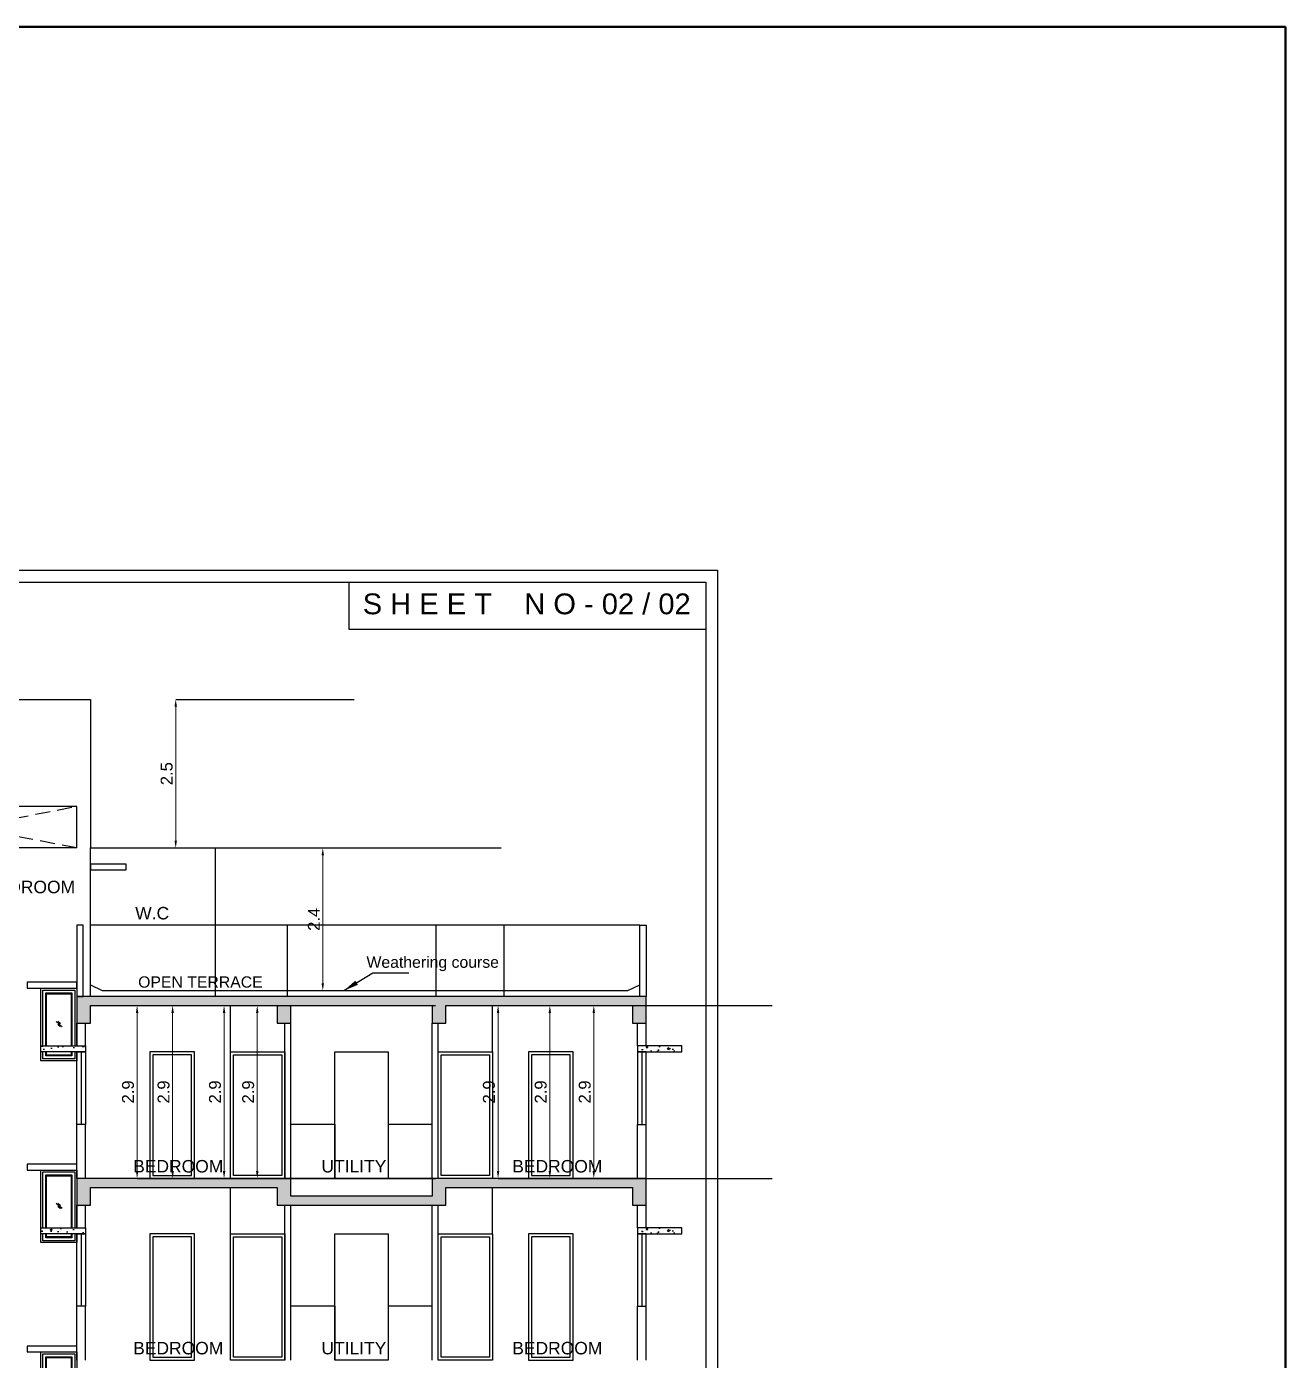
# Model space of a CAD drawing. Header units: metres. Extents: x 2130 to 3135, y 5414 to 5819.
# Drawn here: x 2980.13 to 3001.3, y 5650.26 to 5672.7 of the extents above; entities that cross this region are included whole.
import ezdxf
from ezdxf.enums import TextEntityAlignment as Align

# ---------------------------------------------------------------- set-up
doc = ezdxf.new("R2010")
doc.units = ezdxf.units.M
doc.header["$MEASUREMENT"] = 0
doc.header["$PDMODE"] = 34
doc.linetypes.add('CONTINU', pattern=[0])
doc.linetypes.add('HIDDEN', pattern=[0.375, 0.25, -0.125])
doc.layers.get('0').update_dxf_attribs({"lineweight": 18})
doc.layers.get('Defpoints').update_dxf_attribs({"lineweight": 18})
for name, color, linetype in [('BLK_1_FLR_5_AC_ROOM_1', 117, 'Continuous'), ('BLK_1_FLR_5_AC_ROOM_2', 117, 'Continuous'), ('BLK_1_FLR_5_AC_ROOM_3', 117, 'Continuous'), ('BLK_1_FLR_5_REGULAR_ROOM_1', 117, 'Continuous'), ('BLK_1_FLR_5_REGULAR_ROOM_2', 117, 'Continuous'), ('BLK_1_FLR_5_WC_BATH_HT', 223, 'Continuous'), ('BLK_1_ROOF_WATER_TANK_HT', 235, 'Continuous'), ('BLK_1_STAIR_HEADROOM', 55, 'Continuous'), ('hatch', 8, 'Continuous'), ('TITLE', 7, 'Continuous'), ('WALL', 2, 'Continuous'), ('WIN', 5, 'Continuous')]:
    doc.layers.add(name, color=color, linetype=linetype)
for name, color, linetype, lineweight in [('BLK_1_FLR_5_KITCHEN', 163, 'Continuous', 0), ('BLK_1_MUMTY_HT', 83, 'Continuous', 0), ('FLOOR-STILT', 7, 'Continuous', 50), ('text', 7, 'Continuous', 25)]:
    doc.layers.add(name, color=color, linetype=linetype, lineweight=lineweight)
doc.styles.add('A1', font='arial.ttf')
doc.styles.add('R1', font='arial.ttf')
doc.styles.get("Standard").update_dxf_attribs({"font": 'arial.ttf'})
doc.dimstyles.new('DIM-CMDA', dxfattribs={"dimtxt": 0.2, "dimasz": 0.15, "dimexe": 0.05, "dimexo": 0.0625, "dimgap": 0.05, "dimtad": 1, "dimzin": 1, "dimdsep": 46, "dimtxsty": 'R1', "dimblk": 'ARCHTICK', "dimcen": 0.09, "dimse1": 1, "dimse2": 1, "dimclrd": 8, "dimclre": 8, "dimadec": 0, "dimazin": 0, "dimtm": 1e-09, "dimtfac": 1, "dimtofl": 0, "dimtmove": 2, "dimatfit": 3, "dimfxl": 0, "dimtolj": 1, "dimtzin": 0, "dimlwd": -1, "dimlwe": -1, "dimarcsym": 0})
doc.dimstyles.get("Standard").update_dxf_attribs({"dimtxt": 0.2, "dimasz": 0.125, "dimexe": 3, "dimexo": 6, "dimgap": 0.05, "dimtad": 1, "dimdec": 1, "dimzin": 11, "dimdsep": 46, "dimtxsty": 'Standard', "dimcen": 2.5, "dimdle": 3, "dimclrd": 4, "dimclre": 8, "dimclrt": 1, "dimadec": 0, "dimazin": 0, "dimtfac": 0.5, "dimtdec": 1, "dimtix": 1, "dimtmove": 0, "dimatfit": 3, "dimfxl": 0, "dimlwd": 15, "dimarcsym": 0})
pattern_1 = [(50, (2215.51358, 5323.99875), (0.35863009, -0.03137607), [0.0375, -0.4125]), (355, (2215.51358, 5323.99875), (-0.06937567, 0.37609607), [0.03, -0.33]), (100.4514, (2215.54347, 5323.99614), (0.28925469, 0.34471977), [0.0318701, -0.35057106]), (46.1842, (2215.5136, 5324.09875), (0.53362052, -0.0827595), [0.05625, -0.61875]), (96.6356, (2215.55805, 5324.09185), (0.46733135, 0.48705894), [0.04780514, -0.5258565]), (351.1842, (2215.5136, 5324.09875), (0.46733097, 0.4870593), [0.045, -0.495]), (21, (2215.56358, 5324.07375), (0.29845353, -0.20130945), [0.0375, -0.4125]), (326, (2215.56358, 5324.07375), (0.12165767, 0.36257502), [0.03, -0.33]), (71.4514, (2215.58845, 5324.05697), (0.42011131, 0.16126525), [0.0318701, -0.35057106]), (37.5, (2215.51358, 5323.99875), (0.006079928, 0.166446927), [0, -0.326, 0, -0.335, 0, -0.33125]), (7.5, (2215.51358, 5323.99875), (0.13153477, 0.197205856), [0, -0.191, 0, -0.3185, 0, -0.12625]), (327.5, (2215.40208, 5323.99875), (0.266911218, -0.011277436), [0, -0.125, 0, -0.39, 0, -0.5175]), (317.5, (2215.35208, 5323.99875), (0.291593085, 0.05005249), [0, -0.1625, 0, -0.259, 0, -0.3675])]

# ---------------------------------------------------------------- blocks, each defined once
blk = doc.blocks.new('A$C5C36661F')
at = {"color": 8}
for p, q in [((-0.246, -0.647), (-0.346, -0.56)), ((-0.274, -0.6), (-0.316, -0.561)), ((-0.274, -0.651), (-0.316, -0.611))]:
    blk.add_line(p, q, dxfattribs=at)
at = {"color": 0, "linetype": 'CONTINU'}
for points in [[(-0.6, -0.97), (-0.6, 0), (0, 0), (0, -0.97)], [(-0.57, -0.97), (-0.57, -0.03), (-0.03, -0.03), (-0.03, -0.97)], [(-0.52, -0.97), (-0.52, -0.08), (-0.08, -0.08), (-0.08, -0.97)], [(-0.505, -0.97), (-0.505, -0.095), (-0.095, -0.095), (-0.095, -0.97)], [(0, -1.07), (0, -1.22), (-0.6, -1.22), (-0.6, -1.07)], [(-0.03, -1.07), (-0.03, -1.19), (-0.57, -1.19), (-0.57, -1.07)], [(-0.08, -1.07), (-0.08, -1.14), (-0.52, -1.14), (-0.52, -1.07)], [(-0.095, -1.07), (-0.095, -1.125), (-0.505, -1.125), (-0.505, -1.07)]]:
    blk.add_lwpolyline(points, dxfattribs=at)
blk = doc.blocks.new('_ArchTick')
at = {"color": 0, "linetype": 'ByBlock', "const_width": 0.15}
blk.add_lwpolyline([(-0.5, -0.5), (0.5, 0.5)], dxfattribs=at)
blk = doc.blocks.new('*D505')
at = {"layer": 'BLK_1_FLR_5_WC_BATH_HT', "color": 8, "lineweight": -2}
for p, q in [((2981.988, 5656.233), (2984.988, 5656.233)), ((2981.988, 5653.323), (2984.988, 5653.323))]:
    blk.add_line(p, q, dxfattribs=at)
at = {"layer": 'BLK_1_FLR_5_WC_BATH_HT', "color": 4, "lineweight": 15}
blk.add_line((2981.988, 5653.448), (2981.988, 5656.108), dxfattribs=at)
at = {"layer": 'BLK_1_FLR_5_WC_BATH_HT', "color": 4}
for points in [[(2981.968, 5656.108), (2982.009, 5656.108), (2981.988, 5656.233)], [(2981.968, 5653.448), (2982.009, 5653.448), (2981.988, 5653.323)]]:
    blk.add_solid(points, dxfattribs=at)
at = {"layer": 'Defpoints', "color": 0}
for p in [(2981.202, 5656.233), (2981.988, 5656.233), (2980.744, 5653.323)]:
    blk.add_point(p, dxfattribs=at)
at = {"layer": 'BLK_1_FLR_5_WC_BATH_HT', "color": 1, "insert": (2981.836, 5654.778), "char_height": 0.2, "attachment_point": 5, "rotation": 90}
blk.add_mtext('2.9', dxfattribs=at)
blk = doc.blocks.new('*D506')
at = {"layer": 'BLK_1_FLR_5_KITCHEN', "color": 8, "lineweight": -2}
for p, q in [((2982.586, 5656.233), (2985.586, 5656.233)), ((2982.586, 5653.323), (2985.586, 5653.323))]:
    blk.add_line(p, q, dxfattribs=at)
at = {"layer": 'BLK_1_FLR_5_KITCHEN', "color": 4, "lineweight": 15}
blk.add_line((2982.586, 5653.448), (2982.586, 5656.108), dxfattribs=at)
at = {"layer": 'BLK_1_FLR_5_KITCHEN', "color": 4}
for points in [[(2982.565, 5656.108), (2982.607, 5656.108), (2982.586, 5656.233)], [(2982.565, 5653.448), (2982.607, 5653.448), (2982.586, 5653.323)]]:
    blk.add_solid(points, dxfattribs=at)
at = {"layer": 'Defpoints', "color": 0}
for p in [(2981.404, 5656.233), (2982.586, 5656.233), (2981.404, 5653.323)]:
    blk.add_point(p, dxfattribs=at)
at = {"layer": 'BLK_1_FLR_5_KITCHEN', "color": 1, "insert": (2982.434, 5654.778), "char_height": 0.2, "attachment_point": 5, "rotation": 90}
blk.add_mtext('2.9', dxfattribs=at)
blk = doc.blocks.new('*D507')
at = {"layer": 'BLK_1_FLR_5_REGULAR_ROOM_1', "color": 8, "lineweight": -2}
for p, q in [((2983.451, 5656.233), (2986.451, 5656.233)), ((2983.451, 5653.323), (2986.451, 5653.323))]:
    blk.add_line(p, q, dxfattribs=at)
at = {"layer": 'BLK_1_FLR_5_REGULAR_ROOM_1', "color": 4, "lineweight": 15}
blk.add_line((2983.451, 5653.448), (2983.451, 5656.108), dxfattribs=at)
at = {"layer": 'BLK_1_FLR_5_REGULAR_ROOM_1', "color": 4}
for points in [[(2983.43, 5656.108), (2983.472, 5656.108), (2983.451, 5656.233)], [(2983.43, 5653.448), (2983.472, 5653.448), (2983.451, 5653.323)]]:
    blk.add_solid(points, dxfattribs=at)
at = {"layer": 'Defpoints', "color": 0}
for p in [(2983.008, 5656.233), (2983.451, 5656.233), (2983.008, 5653.323)]:
    blk.add_point(p, dxfattribs=at)
at = {"layer": 'BLK_1_FLR_5_REGULAR_ROOM_1', "color": 1, "insert": (2983.299, 5654.778), "char_height": 0.2, "attachment_point": 5, "rotation": 90}
blk.add_mtext('2.9', dxfattribs=at)
blk = doc.blocks.new('*D508')
at = {"layer": 'BLK_1_FLR_5_REGULAR_ROOM_2', "color": 8, "lineweight": -2}
for p, q in [((2984.009, 5656.233), (2987.009, 5656.233)), ((2984.009, 5653.323), (2987.009, 5653.323))]:
    blk.add_line(p, q, dxfattribs=at)
at = {"layer": 'BLK_1_FLR_5_REGULAR_ROOM_2', "color": 4, "lineweight": 15}
blk.add_line((2984.009, 5656.108), (2984.009, 5653.448), dxfattribs=at)
at = {"layer": 'BLK_1_FLR_5_REGULAR_ROOM_2', "color": 4}
for points in [[(2983.988, 5656.108), (2984.03, 5656.108), (2984.009, 5656.233)], [(2983.988, 5653.448), (2984.03, 5653.448), (2984.009, 5653.323)]]:
    blk.add_solid(points, dxfattribs=at)
at = {"layer": 'Defpoints', "color": 0}
for p in [(2983.164, 5656.233), (2983.164, 5653.323), (2984.009, 5653.323)]:
    blk.add_point(p, dxfattribs=at)
at = {"layer": 'BLK_1_FLR_5_REGULAR_ROOM_2', "color": 1, "insert": (2983.857, 5654.778), "char_height": 0.2, "attachment_point": 5, "rotation": 90}
blk.add_mtext('2.9', dxfattribs=at)
blk = doc.blocks.new('*D509')
at = {"layer": 'BLK_1_FLR_5_AC_ROOM_1', "color": 8, "lineweight": -2}
for p, q in [((2988.059, 5656.233), (2991.059, 5656.233)), ((2988.059, 5653.323), (2991.059, 5653.323))]:
    blk.add_line(p, q, dxfattribs=at)
at = {"layer": 'BLK_1_FLR_5_AC_ROOM_1', "color": 4, "lineweight": 15}
blk.add_line((2988.059, 5653.448), (2988.059, 5656.108), dxfattribs=at)
at = {"layer": 'BLK_1_FLR_5_AC_ROOM_1', "color": 4}
for points in [[(2988.038, 5656.108), (2988.079, 5656.108), (2988.059, 5656.233)], [(2988.038, 5653.448), (2988.079, 5653.448), (2988.059, 5653.323)]]:
    blk.add_solid(points, dxfattribs=at)
at = {"layer": 'Defpoints', "color": 0}
for p in [(2987.728, 5656.233), (2988.059, 5656.233), (2987.728, 5653.323)]:
    blk.add_point(p, dxfattribs=at)
at = {"layer": 'BLK_1_FLR_5_AC_ROOM_1', "color": 1, "insert": (2987.906, 5654.778), "char_height": 0.2, "attachment_point": 5, "rotation": 90}
blk.add_mtext('2.9', dxfattribs=at)
blk = doc.blocks.new('*D510')
at = {"layer": 'BLK_1_FLR_5_AC_ROOM_2', "color": 8, "lineweight": -2}
for p, q in [((2988.93, 5656.233), (2991.93, 5656.233)), ((2988.93, 5653.323), (2991.93, 5653.323))]:
    blk.add_line(p, q, dxfattribs=at)
at = {"layer": 'BLK_1_FLR_5_AC_ROOM_2', "color": 4, "lineweight": 15}
blk.add_line((2988.93, 5653.448), (2988.93, 5656.108), dxfattribs=at)
at = {"layer": 'BLK_1_FLR_5_AC_ROOM_2', "color": 4}
for points in [[(2988.909, 5656.108), (2988.95, 5656.108), (2988.93, 5656.233)], [(2988.909, 5653.448), (2988.95, 5653.448), (2988.93, 5653.323)]]:
    blk.add_solid(points, dxfattribs=at)
at = {"layer": 'Defpoints', "color": 0}
for p in [(2988.58, 5656.233), (2988.93, 5656.233), (2988.696, 5653.323)]:
    blk.add_point(p, dxfattribs=at)
at = {"layer": 'BLK_1_FLR_5_AC_ROOM_2', "color": 1, "insert": (2988.777, 5654.778), "char_height": 0.2, "attachment_point": 5, "rotation": 90}
blk.add_mtext('2.9', dxfattribs=at)
blk = doc.blocks.new('*D511')
at = {"layer": 'BLK_1_FLR_5_AC_ROOM_3', "color": 8, "lineweight": -2}
for p, q in [((2989.669, 5656.233), (2992.669, 5656.233)), ((2989.669, 5653.323), (2992.669, 5653.323))]:
    blk.add_line(p, q, dxfattribs=at)
at = {"layer": 'BLK_1_FLR_5_AC_ROOM_3', "color": 4, "lineweight": 15}
blk.add_line((2989.669, 5653.448), (2989.669, 5656.108), dxfattribs=at)
at = {"layer": 'BLK_1_FLR_5_AC_ROOM_3', "color": 4}
for points in [[(2989.648, 5656.108), (2989.69, 5656.108), (2989.669, 5656.233)], [(2989.648, 5653.448), (2989.69, 5653.448), (2989.669, 5653.323)]]:
    blk.add_solid(points, dxfattribs=at)
at = {"layer": 'Defpoints', "color": 0}
for p in [(2989.499, 5656.233), (2989.669, 5656.233), (2989.436, 5653.323)]:
    blk.add_point(p, dxfattribs=at)
at = {"layer": 'BLK_1_FLR_5_AC_ROOM_3', "color": 1, "insert": (2989.517, 5654.778), "char_height": 0.2, "attachment_point": 5, "rotation": 90}
blk.add_mtext('2.9', dxfattribs=at)
blk = doc.blocks.new('*D513')
at = {"layer": 'BLK_1_MUMTY_HT', "color": 8, "lineweight": -2}
for p, q in [((2976.442, 5658.883), (2967.442, 5658.883)), ((2970.442, 5656.383), (2967.442, 5656.383))]:
    blk.add_line(p, q, dxfattribs=at)
at = {"layer": 'BLK_1_MUMTY_HT', "color": 4, "lineweight": 15}
blk.add_line((2970.442, 5656.508), (2970.442, 5658.758), dxfattribs=at)
at = {"layer": 'BLK_1_MUMTY_HT', "color": 4}
for points in [[(2970.421, 5658.758), (2970.463, 5658.758), (2970.442, 5658.883)], [(2970.421, 5656.508), (2970.463, 5656.508), (2970.442, 5656.383)]]:
    blk.add_solid(points, dxfattribs=at)
at = {"layer": 'Defpoints', "color": 0}
for p in [(2970.442, 5658.883), (2983.302, 5658.883), (2972.553, 5656.383)]:
    blk.add_point(p, dxfattribs=at)
at = {"layer": 'BLK_1_MUMTY_HT', "color": 1, "insert": (2970.29, 5657.633), "char_height": 0.2, "attachment_point": 5, "rotation": 90}
blk.add_mtext('2.5', dxfattribs=at)
blk = doc.blocks.new('*D514')
at = {"layer": 'BLK_1_STAIR_HEADROOM', "color": 8, "lineweight": -2}
for p, q in [((2985.111, 5658.883), (2988.111, 5658.883)), ((2985.111, 5656.483), (2988.111, 5656.483))]:
    blk.add_line(p, q, dxfattribs=at)
at = {"layer": 'BLK_1_STAIR_HEADROOM', "color": 4, "lineweight": 15}
blk.add_line((2985.111, 5656.608), (2985.111, 5658.758), dxfattribs=at)
at = {"layer": 'BLK_1_STAIR_HEADROOM', "color": 4}
for points in [[(2985.09, 5658.758), (2985.132, 5658.758), (2985.111, 5658.883)], [(2985.09, 5656.608), (2985.132, 5656.608), (2985.111, 5656.483)]]:
    blk.add_solid(points, dxfattribs=at)
at = {"layer": 'Defpoints', "color": 0}
for p in [(2983.24, 5658.883), (2985.111, 5658.883), (2981.798, 5656.483)]:
    blk.add_point(p, dxfattribs=at)
at = {"layer": 'BLK_1_STAIR_HEADROOM', "color": 1, "insert": (2984.961, 5657.683), "char_height": 0.2, "attachment_point": 5, "rotation": 90}
blk.add_mtext('2.4', dxfattribs=at)
blk = doc.blocks.new('*D516')
at = {"layer": 'BLK_1_ROOF_WATER_TANK_HT', "color": 8, "lineweight": -2}
for p, q in [((2982.638, 5661.383), (2985.638, 5661.383)), ((2982.638, 5658.883), (2985.638, 5658.883))]:
    blk.add_line(p, q, dxfattribs=at)
at = {"layer": 'BLK_1_ROOF_WATER_TANK_HT', "color": 4, "lineweight": 15}
blk.add_line((2982.638, 5659.008), (2982.638, 5661.258), dxfattribs=at)
at = {"layer": 'BLK_1_ROOF_WATER_TANK_HT', "color": 4}
for points in [[(2982.617, 5661.258), (2982.659, 5661.258), (2982.638, 5661.383)], [(2982.617, 5659.008), (2982.659, 5659.008), (2982.638, 5658.883)]]:
    blk.add_solid(points, dxfattribs=at)
at = {"layer": 'Defpoints', "color": 0}
for p in [(2981.14, 5661.383), (2982.638, 5661.383), (2981.53, 5658.883)]:
    blk.add_point(p, dxfattribs=at)
at = {"layer": 'BLK_1_ROOF_WATER_TANK_HT', "color": 1, "insert": (2982.486, 5660.133), "char_height": 0.2, "attachment_point": 5, "rotation": 90}
blk.add_mtext('2.5', dxfattribs=at)

msp = doc.modelspace()

# ---------------------------------------------------------------- hatches: boundary and pattern name
at = {"layer": 'hatch'}
h = msp.add_hatch(dxfattribs=at)
h.set_pattern_fill('AR-CONC', color=8, scale=0.05, style=0)
h.set_pattern_definition(pattern_1)
h.paths.add_polyline_path([(2984.572, 5656.383), (2980.972, 5656.383), (2980.972, 5655.933), (2981.202, 5655.933), (2981.202, 5656.233), (2984.342, 5656.233), (2984.342, 5655.933), (2984.572, 5655.933), (2984.572, 5656.233), (2986.952, 5656.233), (2986.952, 5655.933), (2987.182, 5655.933), (2987.182, 5656.233), (2990.322, 5656.233), (2990.322, 5655.933), (2990.552, 5655.933), (2990.552, 5656.383), (2986.952, 5656.383)])
h = msp.add_hatch(dxfattribs=at)
h.set_pattern_fill('AR-CONC', color=8, scale=0.05, style=0)
h.set_pattern_definition(pattern_1)
h.paths.add_polyline_path([(2981.122, 5655.553), (2981.122, 5655.453), (2980.372, 5655.453), (2980.372, 5655.553), (2981.042, 5655.553)])
h = msp.add_hatch(dxfattribs=at)
h.set_pattern_fill('AR-CONC', color=8, scale=0.05, style=0)
h.set_pattern_definition([(50, (2228.73358, 5336.23875), (0.35863009, -0.03137607), [0.0375, -0.4125]), (355, (2228.73358, 5336.23875), (-0.06937567, 0.37609607), [0.03, -0.33]), (100.4514, (2228.76347, 5336.23614), (0.28925469, 0.34471977), [0.0318701, -0.35057106]), (46.1842, (2228.7336, 5336.33875), (0.53362052, -0.0827595), [0.05625, -0.61875]), (96.6356, (2228.77805, 5336.33185), (0.46733135, 0.48705894), [0.04780514, -0.5258565]), (351.1842, (2228.7336, 5336.33875), (0.46733097, 0.4870593), [0.045, -0.495]), (21, (2228.78358, 5336.31375), (0.29845353, -0.20130945), [0.0375, -0.4125]), (326, (2228.78358, 5336.31375), (0.12165767, 0.36257502), [0.03, -0.33]), (71.4514, (2228.80845, 5336.29697), (0.42011131, 0.16126525), [0.0318701, -0.35057106]), (37.5, (2228.73358, 5336.23875), (0.006079928, 0.166446927), [0, -0.326, 0, -0.335, 0, -0.33125]), (7.5, (2228.73358, 5336.23875), (0.13153477, 0.197205856), [0, -0.191, 0, -0.3185, 0, -0.12625]), (327.5, (2228.62208, 5336.23875), (0.266911218, -0.011277436), [0, -0.125, 0, -0.39, 0, -0.5175]), (317.5, (2228.57208, 5336.23875), (0.291593085, 0.05005249), [0, -0.1625, 0, -0.259, 0, -0.3675])])
h.paths.add_polyline_path([(2990.402, 5655.553), (2990.402, 5655.453), (2991.152, 5655.453), (2991.152, 5655.553), (2990.552, 5655.553)])
h = msp.add_hatch(dxfattribs=at)
h.set_pattern_fill('AR-CONC', color=8, scale=0.05, style=0)
h.set_pattern_definition(pattern_1)
h.paths.add_polyline_path([(2980.972, 5653.323), (2980.972, 5652.873), (2981.202, 5652.873), (2981.202, 5653.173), (2984.342, 5653.173), (2984.342, 5652.873), (2987.182, 5652.873), (2987.182, 5653.173), (2990.322, 5653.173), (2990.322, 5652.873), (2990.552, 5652.873), (2990.552, 5653.323), (2986.952, 5653.323), (2986.952, 5653.023), (2984.572, 5653.023), (2984.572, 5653.323)])
h = msp.add_hatch(dxfattribs=at)
h.set_pattern_fill('AR-CONC', color=8, scale=0.05, style=0)
h.set_pattern_definition(pattern_1)
h.paths.add_polyline_path([(2981.122, 5652.493), (2981.122, 5652.393), (2980.372, 5652.393), (2980.372, 5652.493), (2981.022, 5652.493)])
h = msp.add_hatch(dxfattribs=at)
h.set_pattern_fill('AR-CONC', color=8, scale=0.05, style=0)
h.set_pattern_definition([(50, (2228.73358, 5333.17875), (0.35863009, -0.03137607), [0.0375, -0.4125]), (355, (2228.73358, 5333.17875), (-0.06937567, 0.37609607), [0.03, -0.33]), (100.4514, (2228.76347, 5333.17614), (0.28925469, 0.34471977), [0.0318701, -0.35057106]), (46.1842, (2228.7336, 5333.27875), (0.53362052, -0.0827595), [0.05625, -0.61875]), (96.6356, (2228.77805, 5333.27185), (0.46733135, 0.48705894), [0.04780514, -0.5258565]), (351.1842, (2228.7336, 5333.27875), (0.46733097, 0.4870593), [0.045, -0.495]), (21, (2228.78358, 5333.25375), (0.29845353, -0.20130945), [0.0375, -0.4125]), (326, (2228.78358, 5333.25375), (0.12165767, 0.36257502), [0.03, -0.33]), (71.4514, (2228.80845, 5333.23697), (0.42011131, 0.16126525), [0.0318701, -0.35057106]), (37.5, (2228.73358, 5333.17875), (0.006079928, 0.166446927), [0, -0.326, 0, -0.335, 0, -0.33125]), (7.5, (2228.73358, 5333.17875), (0.13153477, 0.197205856), [0, -0.191, 0, -0.3185, 0, -0.12625]), (327.5, (2228.62208, 5333.17875), (0.266911218, -0.011277436), [0, -0.125, 0, -0.39, 0, -0.5175]), (317.5, (2228.57208, 5333.17875), (0.291593085, 0.05005249), [0, -0.1625, 0, -0.259, 0, -0.3675])])
h.paths.add_polyline_path([(2990.402, 5652.493), (2990.402, 5652.393), (2991.152, 5652.393), (2991.152, 5652.493), (2990.552, 5652.493)])

# ---------------------------------------------------------------- linework, layer by layer
at = {"layer": 'FLOOR-STILT', "color": 64}
msp.add_lwpolyline([(2773.048, 5672.701), (3001.299, 5672.701), (3001.299, 5587.605), (2773.048, 5587.605)], close=True, dxfattribs=at)
at = {"layer": 'TITLE', "color": 7}
for points in [[(2903.752, 5663.556), (2991.752, 5663.556), (2991.752, 5599.975), (2903.752, 5599.975)], [(2903.952, 5663.356), (2991.552, 5663.356), (2991.552, 5600.175), (2903.952, 5600.175)]]:
    msp.add_lwpolyline(points, close=True, dxfattribs=at)
at = {"layer": 'TITLE', "color": 0}
msp.add_lwpolyline([(2985.552, 5663.356), (2991.552, 5663.356), (2991.552, 5662.556), (2985.552, 5662.556)], close=True, dxfattribs=at)
at = {"layer": 'WALL', "color": 5}
for p, q in [((2980.972, 5659.583), (2977.332, 5659.583)), ((2980.972, 5658.883), (2980.972, 5659.583)), ((2980.972, 5658.883), (2977.332, 5658.883)), ((2981.202, 5656.383), (2981.202, 5658.883)), ((2987.012, 5657.583), (2984.512, 5657.583)), ((2987.012, 5657.583), (2987.012, 5656.383)), ((2988.157, 5657.583), (2987.012, 5657.583))]:
    msp.add_line(p, q, dxfattribs=at)
at = {"layer": 'WALL', "color": 8, "linetype": 'HIDDEN'}
for p, q in [((2977.332, 5658.883), (2980.972, 5659.583)), ((2980.972, 5658.883), (2977.332, 5659.583))]:
    msp.add_line(p, q, dxfattribs=at)
at = {"layer": 'WALL', "color": 8}
for p, q in [((2981.202, 5658.883), (2983.302, 5658.883)), ((2983.302, 5658.883), (2983.302, 5656.383)), ((2984.512, 5657.583), (2981.202, 5657.583)), ((2984.512, 5657.583), (2984.512, 5656.383)), ((2986.952, 5653.323), (2984.572, 5653.323))]:
    msp.add_line(p, q, dxfattribs=at)
at = {"layer": 'WALL', "color": 1}
for p, q in [((2988.157, 5657.583), (2988.157, 5656.383)), ((2990.442, 5657.583), (2988.157, 5657.583))]:
    msp.add_line(p, q, dxfattribs=at)
at = {"layer": 'WALL'}
for p, q in [((2980.972, 5655.553), (2980.972, 5655.933)), ((2981.122, 5655.553), (2981.122, 5655.933)), ((2984.472, 5653.323), (2984.472, 5655.933)), ((2984.572, 5653.323), (2984.572, 5655.933)), ((2986.952, 5653.323), (2986.952, 5655.933)), ((2987.052, 5653.323), (2987.052, 5655.933)), ((2990.402, 5655.553), (2990.402, 5655.933)), ((2990.552, 5655.553), (2990.552, 5655.933)), ((2980.972, 5653.323), (2980.972, 5654.233)), ((2981.122, 5653.323), (2981.122, 5654.233)), ((2985.312, 5654.233), (2984.572, 5654.233)), ((2985.312, 5654.233), (2985.312, 5653.323)), ((2986.952, 5654.233), (2986.212, 5654.233)), ((2986.212, 5654.233), (2986.212, 5653.323)), ((2990.402, 5653.323), (2990.402, 5654.233)), ((2990.552, 5653.323), (2990.552, 5654.233)), ((2980.972, 5652.493), (2980.972, 5652.873)), ((2981.122, 5652.493), (2981.122, 5652.873)), ((2984.472, 5650.263), (2984.472, 5652.873)), ((2984.572, 5650.263), (2984.572, 5652.873)), ((2986.952, 5650.263), (2986.952, 5652.873)), ((2987.052, 5650.263), (2987.052, 5652.873)), ((2990.402, 5652.493), (2990.402, 5652.873)), ((2990.552, 5652.493), (2990.552, 5652.873)), ((2980.972, 5650.263), (2980.972, 5651.173)), ((2981.122, 5650.263), (2981.122, 5651.173)), ((2985.312, 5651.173), (2984.572, 5651.173)), ((2985.312, 5651.173), (2985.312, 5650.263)), ((2986.952, 5651.173), (2986.212, 5651.173)), ((2986.212, 5651.173), (2986.212, 5650.263)), ((2990.402, 5650.263), (2990.402, 5651.173)), ((2990.552, 5650.263), (2990.552, 5651.173))]:
    msp.add_line(p, q, dxfattribs=at)
at = {"layer": 'WALL', "color": 5}
for points in [[(2977.102, 5661.383), (2981.202, 5661.383), (2981.202, 5658.883)], [(2980.972, 5658.883), (2977.332, 5658.883)], [(2981.202, 5656.583), (2981.402, 5656.483), (2990.242, 5656.483), (2990.442, 5656.583)]]:
    msp.add_lwpolyline(points, dxfattribs=at)
at = {"layer": 'WALL'}
for points in [[(2980.972, 5656.383), (2981.082, 5656.383), (2981.082, 5657.583), (2980.972, 5657.583)], [(2990.552, 5656.383), (2990.442, 5656.383), (2990.442, 5657.583), (2990.552, 5657.583)]]:
    msp.add_lwpolyline(points, close=True, dxfattribs=at)
at = {"layer": 'WALL', "color": 6}
for points in [[(2984.572, 5656.383), (2980.972, 5656.383), (2980.972, 5655.933), (2981.202, 5655.933), (2981.202, 5656.233), (2984.342, 5656.233), (2984.342, 5655.933), (2984.572, 5655.933), (2984.572, 5656.233), (2986.952, 5656.233), (2986.952, 5655.933), (2987.182, 5655.933), (2987.182, 5656.233), (2990.322, 5656.233), (2990.322, 5655.933), (2990.552, 5655.933), (2990.552, 5656.383), (2986.952, 5656.383)], [(2981.122, 5655.553), (2981.122, 5655.453), (2980.372, 5655.453), (2980.372, 5655.553), (2981.042, 5655.553)], [(2990.402, 5655.553), (2990.402, 5655.453), (2991.152, 5655.453), (2991.152, 5655.553), (2990.552, 5655.553)], [(2980.972, 5653.323), (2980.972, 5652.873), (2981.202, 5652.873), (2981.202, 5653.173), (2984.342, 5653.173), (2984.342, 5652.873), (2987.182, 5652.873), (2987.182, 5653.173), (2990.322, 5653.173), (2990.322, 5652.873), (2990.552, 5652.873), (2990.552, 5653.323), (2986.952, 5653.323), (2986.952, 5653.023), (2984.572, 5653.023), (2984.572, 5653.323)], [(2981.122, 5652.493), (2981.122, 5652.393), (2980.372, 5652.393), (2980.372, 5652.493), (2981.022, 5652.493)], [(2990.402, 5652.493), (2990.402, 5652.393), (2991.152, 5652.393), (2991.152, 5652.493), (2990.552, 5652.493)]]:
    msp.add_lwpolyline(points, close=True, dxfattribs=at)
at = {"layer": 'WIN', "color": 8}
for p, q in [((2983.557, 5655.453), (2983.557, 5656.233)), ((2987.967, 5655.453), (2987.967, 5656.233)), ((2981.047, 5655.453), (2981.047, 5654.233)), ((2990.477, 5655.453), (2990.477, 5654.233)), ((2983.557, 5652.393), (2983.557, 5653.173)), ((2987.967, 5652.393), (2987.967, 5653.173)), ((2981.047, 5652.393), (2981.047, 5651.173)), ((2990.477, 5652.393), (2990.477, 5651.173))]:
    msp.add_line(p, q, dxfattribs=at)
at = {"layer": 'WIN'}
for points in [[(2981.802, 5658.613), (2981.202, 5658.613), (2981.202, 5658.513), (2981.802, 5658.513)], [(2981.122, 5654.233), (2980.972, 5654.233), (2980.972, 5655.453), (2981.122, 5655.453)], [(2982.202, 5653.323), (2982.952, 5653.323), (2982.952, 5655.453), (2982.202, 5655.453)], [(2982.252, 5653.373), (2982.902, 5653.373), (2982.902, 5655.403), (2982.252, 5655.403)], [(2988.572, 5653.323), (2989.322, 5653.323), (2989.322, 5655.453), (2988.572, 5655.453)], [(2988.622, 5653.373), (2989.272, 5653.373), (2989.272, 5655.403), (2988.622, 5655.403)], [(2990.402, 5654.233), (2990.552, 5654.233), (2990.552, 5655.453), (2990.402, 5655.453)], [(2981.122, 5651.173), (2980.972, 5651.173), (2980.972, 5652.393), (2981.122, 5652.393)], [(2982.202, 5650.263), (2982.952, 5650.263), (2982.952, 5652.393), (2982.202, 5652.393)], [(2982.252, 5650.313), (2982.902, 5650.313), (2982.902, 5652.343), (2982.252, 5652.343)], [(2988.572, 5650.263), (2989.322, 5650.263), (2989.322, 5652.393), (2988.572, 5652.393)], [(2988.622, 5650.313), (2989.272, 5650.313), (2989.272, 5652.343), (2988.622, 5652.343)], [(2990.402, 5651.173), (2990.552, 5651.173), (2990.552, 5652.393), (2990.402, 5652.393)]]:
    msp.add_lwpolyline(points, close=True, dxfattribs=at)
at = {"layer": 'WIN', "color": 8}
for points in [[(2980.972, 5656.623), (2980.142, 5656.623), (2980.142, 5656.523), (2980.972, 5656.523)], [(2983.557, 5655.453), (2984.472, 5655.453), (2984.472, 5653.323), (2983.557, 5653.323)], [(2983.607, 5655.403), (2984.422, 5655.403), (2984.422, 5653.373), (2983.607, 5653.373)], [(2986.212, 5653.323), (2985.312, 5653.323), (2985.312, 5655.453), (2986.212, 5655.453)], [(2987.052, 5655.453), (2987.967, 5655.453), (2987.967, 5653.323), (2987.052, 5653.323)], [(2987.102, 5655.403), (2987.917, 5655.403), (2987.917, 5653.373), (2987.102, 5653.373)], [(2980.972, 5653.563), (2980.142, 5653.563), (2980.142, 5653.463), (2980.972, 5653.463)], [(2983.557, 5652.393), (2984.472, 5652.393), (2984.472, 5650.263), (2983.557, 5650.263)], [(2983.607, 5652.343), (2984.422, 5652.343), (2984.422, 5650.313), (2983.607, 5650.313)], [(2986.212, 5650.263), (2985.312, 5650.263), (2985.312, 5652.393), (2986.212, 5652.393)], [(2987.052, 5652.393), (2987.967, 5652.393), (2987.967, 5650.263), (2987.052, 5650.263)], [(2987.102, 5652.343), (2987.917, 5652.343), (2987.917, 5650.313), (2987.102, 5650.313)], [(2980.972, 5650.503), (2980.142, 5650.503), (2980.142, 5650.403), (2980.972, 5650.403)]]:
    msp.add_lwpolyline(points, close=True, dxfattribs=at)

# ---------------------------------------------------------------- block references
for p in [(2980.972, 5656.523), (2980.972, 5653.463), (2980.972, 5650.403)]:
    msp.add_blockref('A$C5C36661F', p, dxfattribs=at)

# ---------------------------------------------------------------- texts
at = {"layer": 'text', "style": 'A1'}
for s, p in [('Weathering course', (2985.846, 5656.867)), ('OPEN TERRACE', (2982.006, 5656.533))]:
    msp.add_text(s, height=0.19, dxfattribs=at).set_placement(p)
for s, p in [('BEDROOM', (2982.68, 5653.528)), ('UTILITY', (2985.634, 5653.528)), ('BEDROOM', (2989.055, 5653.528)), ('BEDROOM', (2982.68, 5650.468)), ('UTILITY', (2985.634, 5650.468)), ('BEDROOM', (2989.055, 5650.468))]:
    msp.add_text(s, height=0.21, dxfattribs=at).set_placement(p, align=Align.MIDDLE_CENTER)
at = {"layer": 'text', "char_height": 0.21, "attachment_point": 1, "style": 'A1'}
for s, insert, width in [('STAIRCASE HEADROOM', (2977.474, 5658.332), 3.49054), ('{\\W4.265507; } W.C', (2981.528, 5657.891), 1.33551)]:
    msp.add_mtext(s, dxfattribs=dict(at, insert=insert, width=width))
at = {"layer": 'TITLE', "color": 0, "style": 'A1'}
msp.add_text('S H E E T    N O - 02 / 02  ', height=0.35, dxfattribs=at).set_placement((2985.783, 5662.815))

# ---------------------------------------------------------------- dimensions: what is measured, and where the dimension line sits
at = {"layer": 'BLK_1_FLR_5_AC_ROOM_1', "color": 1}
dim = msp.add_linear_dim(base=(2988.059, 5656.233), p1=(2987.728, 5653.323), p2=(2987.728, 5656.233), angle=90, dimstyle='Standard', override={"dimscale": 1}, dxfattribs=at)
dim.commit()
dim.dimension.update_dxf_attribs({"geometry": '*D509', "text_midpoint": (2987.906, 5654.778)})
at = {"layer": 'BLK_1_FLR_5_AC_ROOM_2', "color": 1}
dim = msp.add_linear_dim(base=(2988.93, 5656.233), p1=(2988.696, 5653.323), p2=(2988.58, 5656.233), angle=90, dimstyle='Standard', override={"dimscale": 1}, dxfattribs=at)
dim.commit()
dim.dimension.update_dxf_attribs({"geometry": '*D510', "text_midpoint": (2988.777, 5654.778)})
at = {"layer": 'BLK_1_FLR_5_AC_ROOM_3', "color": 1}
dim = msp.add_linear_dim(base=(2989.669, 5656.233), p1=(2989.436, 5653.323), p2=(2989.499, 5656.233), angle=90, dimstyle='Standard', override={"dimscale": 1}, dxfattribs=at)
dim.commit()
dim.dimension.update_dxf_attribs({"geometry": '*D511', "text_midpoint": (2989.517, 5654.778)})
at = {"layer": 'BLK_1_FLR_5_KITCHEN', "color": 1}
dim = msp.add_linear_dim(base=(2982.586, 5656.233), p1=(2981.404, 5653.323), p2=(2981.404, 5656.233), angle=90, dimstyle='Standard', override={"dimscale": 1}, dxfattribs=at)
dim.commit()
dim.dimension.update_dxf_attribs({"geometry": '*D506', "text_midpoint": (2982.434, 5654.778)})
at = {"layer": 'BLK_1_FLR_5_REGULAR_ROOM_1', "color": 1}
dim = msp.add_linear_dim(base=(2983.451, 5656.233), p1=(2983.008, 5653.323), p2=(2983.008, 5656.233), angle=90, dimstyle='Standard', override={"dimscale": 1}, dxfattribs=at)
dim.commit()
dim.dimension.update_dxf_attribs({"geometry": '*D507', "text_midpoint": (2983.299, 5654.778)})
at = {"layer": 'BLK_1_FLR_5_REGULAR_ROOM_2', "color": 1}
dim = msp.add_linear_dim(base=(2984.009, 5653.323), p1=(2983.164, 5656.233), p2=(2983.164, 5653.323), angle=90, dimstyle='Standard', override={"dimscale": 1}, dxfattribs=at)
dim.commit()
dim.dimension.update_dxf_attribs({"geometry": '*D508', "text_midpoint": (2983.857, 5654.778)})
at = {"layer": 'BLK_1_FLR_5_WC_BATH_HT'}
dim = msp.add_linear_dim(base=(2981.988, 5656.233), p1=(2980.744, 5653.323), p2=(2981.202, 5656.233), angle=90, dimstyle='Standard', override={"dimscale": 1}, dxfattribs=at)
dim.commit()
dim.dimension.update_dxf_attribs({"geometry": '*D505', "text_midpoint": (2981.836, 5654.778)})
at = {"layer": 'BLK_1_MUMTY_HT'}
dim = msp.add_linear_dim(base=(2970.442, 5658.883), p1=(2972.553, 5656.383), p2=(2983.302, 5658.883), angle=90, dimstyle='Standard', override={"dimscale": 1}, dxfattribs=at)
dim.commit()
dim.dimension.update_dxf_attribs({"geometry": '*D513', "text_midpoint": (2970.29, 5657.633)})
at = {"layer": 'BLK_1_ROOF_WATER_TANK_HT'}
dim = msp.add_linear_dim(base=(2982.638, 5661.383), p1=(2981.53, 5658.883), p2=(2981.14, 5661.383), angle=90, dimstyle='Standard', override={"dimscale": 1}, dxfattribs=at)
dim.commit()
dim.dimension.update_dxf_attribs({"geometry": '*D516', "text_midpoint": (2982.486, 5660.133)})
at = {"layer": 'BLK_1_STAIR_HEADROOM', "color": 1}
dim = msp.add_linear_dim(base=(2985.111, 5658.883), p1=(2981.798, 5656.483), p2=(2983.24, 5658.883), angle=90, dimstyle='Standard', override={"dimscale": 1, "dimfxl": 0}, dxfattribs=at)
dim.commit()
dim.dimension.update_dxf_attribs({"geometry": '*D514', "text_midpoint": (2984.961, 5657.683)})

# ---------------------------------------------------------------- leaders
at = {"layer": 'text'}
msp.add_leader([(2985.467, 5656.483), (2985.95, 5656.784), (2986.558, 5656.784)], dimstyle='DIM-CMDA', override={"dimasz": 0.25, "dimtad": 0, "dimclrd": 7, "dimfxl": 0.1875, "dimfxlon": 1, "dimarcsym": 1}, dxfattribs=at)

doc.saveas('drawing.dxf')
